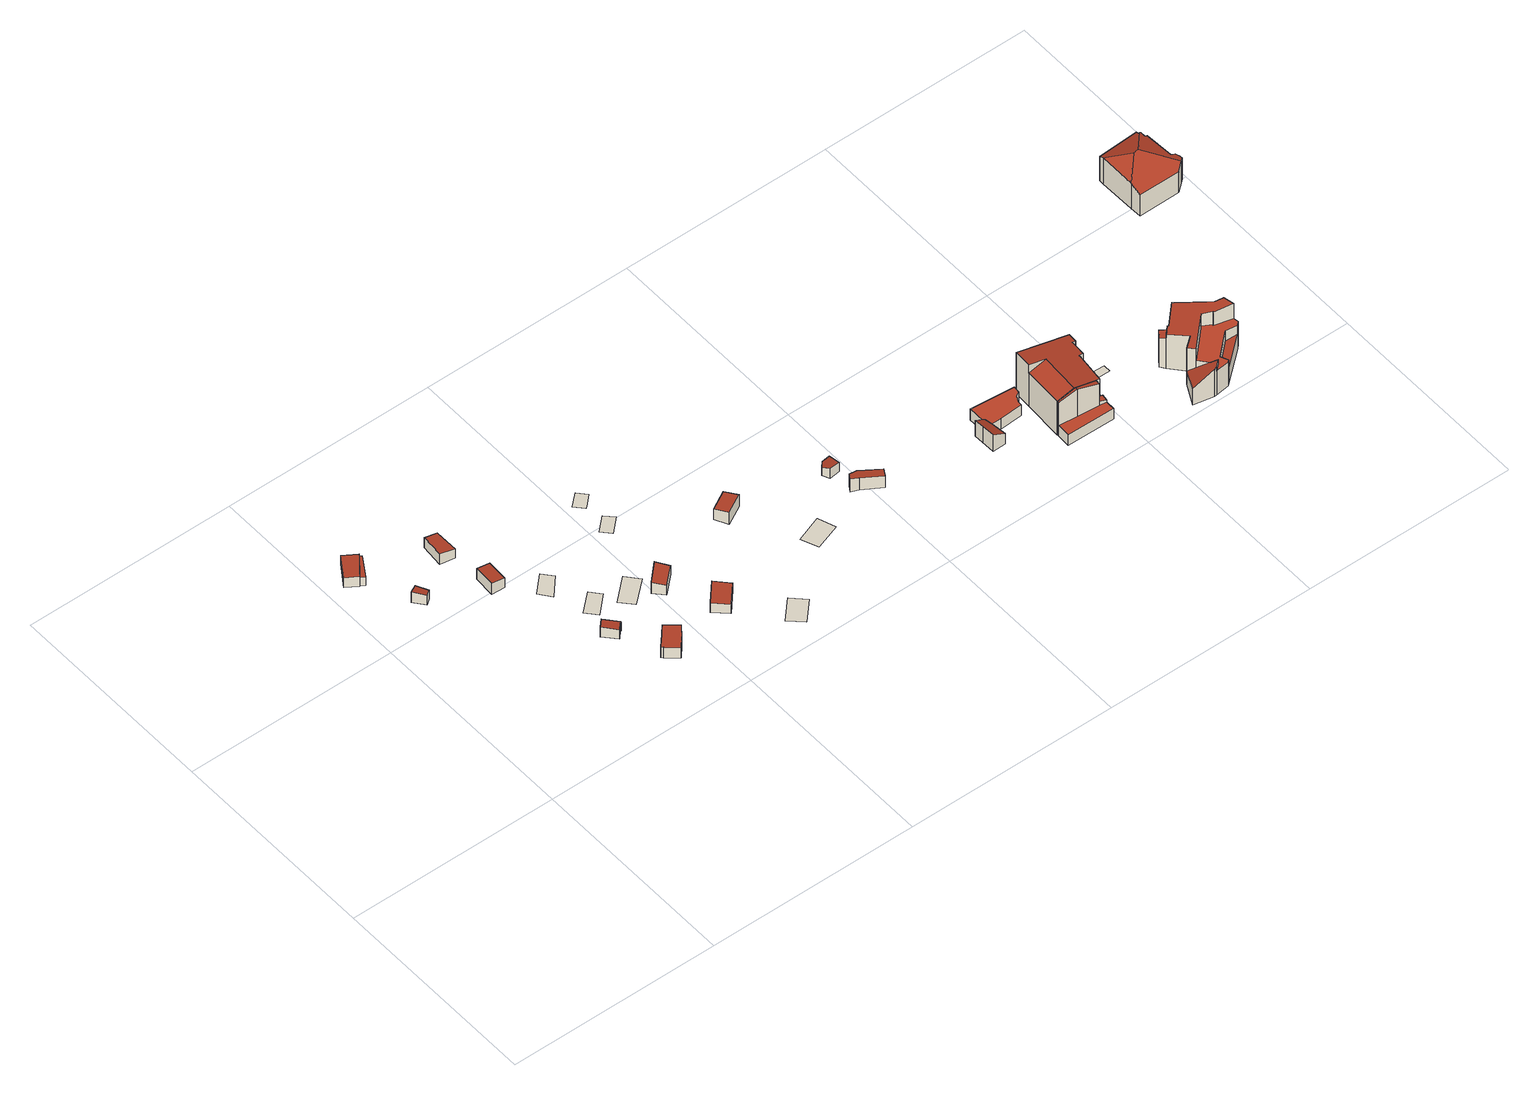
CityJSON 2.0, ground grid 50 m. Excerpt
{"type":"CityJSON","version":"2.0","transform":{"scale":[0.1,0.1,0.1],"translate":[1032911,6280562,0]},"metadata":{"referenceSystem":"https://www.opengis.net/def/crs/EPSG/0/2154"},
"CityObjects":{
"building1":{"type":"Building","attributes":{"altitude_sol":1.3,"altitude_sol_fixed":8.2,"code_commune_insee":"06004","code_departement_insee":"06","code_iris":"060040103","fictive_geom_cstr":false,"hauteur":3,"rf_force_lod11":false,"rf_h_ground":5.97,"rf_h_ground_":5.97,"rf_h_roof_50p":8.56,"rf_h_roof_70p":8.71,"rf_h_roof_max":8.93,"rf_h_roof_min":8.23,"rf_is_glass_roof_":false,"rf_nodata_frac_":0,"rf_nodata_r_":0.321,"rf_pc_select":"PREFERRED_AND_LATEST","rf_pc_year":2023,"rf_pt_density_":15.52,"rf_reconstruction_time":17,"rf_rmse_lod12":0.212,"rf_rmse_lod13":0.212,"rf_rmse_lod22":0.135,"rf_roof_n_planes":2,"rf_roof_type":"slanted","rf_status":"reconstruction_succeeded","rf_volume_lod12":71.35,"rf_volume_lod13":71.35,"rf_volume_lod22":68.08,"s_geom_cstr":27},"children":["building1-1"]},
"building1-1":{"type":"BuildingPart","parents":["building1"],"geometry":[{"type":"Solid","lod":"2.2","boundaries":[[[[0,1,2,3,4,5,6,7]],[[8,1,0,9]],[[9,0,7,10]],[[10,7,6,11,12]],[[13,2,1,8]],[[14,15,3,2,13]],[[16,4,3,15]],[[12,11,15,14]],[[17,5,4,16]],[[11,6,5,17]],[[12,14,13,8,9,10]],[[11,17,16,15]]]],"semantics":{"surfaces":[{"type":"GroundSurface"},{"type":"WallSurface","on_footprint_edge":true},{"type":"WallSurface","on_footprint_edge":false},{"type":"RoofSurface","rf_azimuth":354.26,"rf_h_roof_50p":8.59,"rf_h_roof_70p":8.64,"rf_h_roof_max":8.75,"rf_h_roof_min":8.42,"rf_slope":2.93},{"type":"RoofSurface","rf_azimuth":122.15,"rf_h_roof_50p":8.35,"rf_h_roof_70p":8.44,"rf_h_roof_max":8.73,"rf_h_roof_min":8.19,"rf_slope":14.37}],"values":[[0,1,1,1,1,1,1,2,1,1,3,4]]}}]},
"building2":{"type":"Building","attributes":{"altitude_sol":1.3,"altitude_sol_fixed":8.2,"code_commune_insee":"06004","code_departement_insee":"06","code_iris":"060040103","fictive_geom_cstr":false,"hauteur":3,"rf_force_lod11":false,"rf_h_ground":6.11,"rf_h_ground_":6.11,"rf_h_roof_50p":8.85,"rf_h_roof_70p":8.93,"rf_h_roof_max":9.17,"rf_h_roof_min":8.54,"rf_is_glass_roof_":false,"rf_nodata_frac_":0.0357,"rf_nodata_r_":0.317,"rf_pc_select":"PREFERRED_AND_LATEST","rf_pc_year":2023,"rf_pt_density_":14.37,"rf_reconstruction_time":6,"rf_rmse_lod12":0.183,"rf_rmse_lod13":0.183,"rf_rmse_lod22":0.103,"rf_roof_n_planes":1,"rf_roof_type":"slanted","rf_status":"reconstruction_succeeded","rf_volume_lod12":17.23,"rf_volume_lod13":17.23,"rf_volume_lod22":16.8,"s_geom_cstr":7},"children":["building2-1"]},
"building2-1":{"type":"BuildingPart","parents":["building2"],"geometry":[{"type":"Solid","lod":"2.2","boundaries":[[[[18,19,20,21]],[[22,19,18,23]],[[24,20,19,22]],[[23,18,21,25]],[[25,21,20,24]],[[25,24,22,23]]]],"semantics":{"surfaces":[{"type":"GroundSurface"},{"type":"WallSurface","on_footprint_edge":true},{"type":"RoofSurface","rf_azimuth":70.46,"rf_h_roof_50p":8.78,"rf_h_roof_70p":8.89,"rf_h_roof_max":9.13,"rf_h_roof_min":8.54,"rf_slope":12.62}],"values":[[0,1,1,1,1,2]]}}]},
"building3":{"type":"Building","attributes":{"altitude_sol":1.2,"altitude_sol_fixed":8.08,"code_commune_insee":"06004","code_departement_insee":"06","code_iris":"060040103","fictive_geom_cstr":false,"hauteur":3,"rf_force_lod11":false,"rf_h_ground":6.01,"rf_h_ground_":6.01,"rf_h_roof_50p":8.91,"rf_h_roof_70p":9.01,"rf_h_roof_max":9.18,"rf_h_roof_min":8.5,"rf_is_glass_roof_":false,"rf_nodata_frac_":0.0149,"rf_nodata_r_":0.257,"rf_pc_select":"PREFERRED_AND_LATEST","rf_pc_year":2023,"rf_pt_density_":13.88,"rf_reconstruction_time":7,"rf_rmse_lod12":0.212,"rf_rmse_lod13":0.212,"rf_rmse_lod22":0.11,"rf_roof_n_planes":1,"rf_roof_type":"slanted","rf_status":"reconstruction_succeeded","rf_volume_lod12":47.9,"rf_volume_lod13":47.9,"rf_volume_lod22":46.41,"s_geom_cstr":16},"children":["building3-1"]},
"building3-1":{"type":"BuildingPart","parents":["building3"],"geometry":[{"type":"Solid","lod":"2.2","boundaries":[[[[26,27,28,29]],[[30,27,26,31]],[[31,26,29,32]],[[33,28,27,30]],[[32,29,28,33]],[[32,33,30,31]]]],"semantics":{"surfaces":[{"type":"GroundSurface"},{"type":"WallSurface","on_footprint_edge":true},{"type":"RoofSurface","rf_azimuth":88.46,"rf_h_roof_50p":8.9,"rf_h_roof_70p":9,"rf_h_roof_max":9.17,"rf_h_roof_min":8.55,"rf_slope":9.72}],"values":[[0,1,1,1,1,2]]}}]},
"building4":{"type":"Building","attributes":{"altitude_sol":1.3,"altitude_sol_fixed":8.96,"code_commune_insee":"06004","code_departement_insee":"06","code_iris":"060040103","fictive_geom_cstr":false,"hauteur":3,"rf_force_lod11":false,"rf_h_ground":6.55,"rf_h_ground_":6.55,"rf_h_roof_50p":9.38,"rf_h_roof_70p":9.5,"rf_h_roof_max":9.68,"rf_h_roof_min":9.08,"rf_is_glass_roof_":false,"rf_nodata_frac_":0.0141,"rf_nodata_r_":0.321,"rf_pc_select":"PREFERRED_AND_LATEST","rf_pc_year":2023,"rf_pt_density_":13.89,"rf_reconstruction_time":10,"rf_rmse_lod12":0.203,"rf_rmse_lod13":0.203,"rf_rmse_lod22":0.114,"rf_roof_n_planes":1,"rf_roof_type":"slanted","rf_status":"reconstruction_succeeded","rf_volume_lod12":52.54,"rf_volume_lod13":52.54,"rf_volume_lod22":50.6,"s_geom_cstr":18},"children":["building4-1"]},
"building4-1":{"type":"BuildingPart","parents":["building4"],"geometry":[{"type":"Solid","lod":"2.2","boundaries":[[[[34,35,36,37]],[[38,35,34,39]],[[39,34,37,40]],[[41,36,35,38]],[[40,37,36,41]],[[40,41,38,39]]]],"semantics":{"surfaces":[{"type":"GroundSurface"},{"type":"WallSurface","on_footprint_edge":true},{"type":"RoofSurface","rf_azimuth":82.17,"rf_h_roof_50p":9.34,"rf_h_roof_70p":9.45,"rf_h_roof_max":9.64,"rf_h_roof_min":9.04,"rf_slope":8.3}],"values":[[0,1,1,1,1,2]]}}]},
"building5":{"type":"Building","attributes":{"altitude_sol":1.2,"altitude_sol_fixed":8.08,"code_commune_insee":"06004","code_departement_insee":"06","code_iris":"060040103","fictive_geom_cstr":false,"hauteur":3,"rf_force_lod11":false,"rf_h_ground":4.84,"rf_h_ground_":4.84,"rf_h_roof_50p":7.3,"rf_h_roof_70p":7.4,"rf_h_roof_max":7.71,"rf_h_roof_min":7.04,"rf_is_glass_roof_":false,"rf_nodata_frac_":0,"rf_nodata_r_":0.333,"rf_pc_select":"PREFERRED_AND_LATEST","rf_pc_year":2023,"rf_pt_density_":13.95,"rf_reconstruction_time":7,"rf_rmse_lod12":0.175,"rf_rmse_lod13":0.175,"rf_rmse_lod22":0.118,"rf_roof_n_planes":1,"rf_roof_type":"slanted","rf_status":"reconstruction_succeeded","rf_volume_lod12":24.63,"rf_volume_lod13":24.63,"rf_volume_lod22":23.88,"s_geom_cstr":10},"children":["building5-1"]},
"building5-1":{"type":"BuildingPart","parents":["building5"],"geometry":[{"type":"Solid","lod":"2.2","boundaries":[[[[42,43,44,45,46,47]],[[48,46,45,49]],[[50,47,46,48]],[[51,42,47,50]],[[49,45,44,52]],[[52,44,43,53]],[[53,43,42,51]],[[53,51,50,48,49,52]]]],"semantics":{"surfaces":[{"type":"GroundSurface"},{"type":"WallSurface","on_footprint_edge":true},{"type":"RoofSurface","rf_azimuth":59.76,"rf_h_roof_50p":7.29,"rf_h_roof_70p":7.37,"rf_h_roof_max":7.54,"rf_h_roof_min":7.04,"rf_slope":8.92}],"values":[[0,1,1,1,1,1,1,2]]}}]},
"building6":{"type":"Building","attributes":{"altitude_sol":1.2,"altitude_sol_fixed":0,"code_commune_insee":"06004","code_departement_insee":"06","code_iris":"060040103","fictive_geom_cstr":false,"hauteur":3,"rf_force_lod11":false,"rf_h_ground":4.15,"rf_h_ground_":4.15,"rf_h_roof_50p":7,"rf_h_roof_70p":7.11,"rf_h_roof_max":7.35,"rf_h_roof_min":5.89,"rf_is_glass_roof_":false,"rf_nodata_frac_":0,"rf_nodata_r_":0.302,"rf_pc_select":"PREFERRED_AND_LATEST","rf_pc_year":2023,"rf_pt_density_":14.37,"rf_reconstruction_time":14,"rf_rmse_lod12":0.275,"rf_rmse_lod13":0.275,"rf_rmse_lod22":0.228,"rf_roof_n_planes":2,"rf_roof_type":"slanted","rf_status":"reconstruction_succeeded","rf_volume_lod12":72.42,"rf_volume_lod13":72.42,"rf_volume_lod22":70.58,"s_geom_cstr":11},"children":["building6-1"]},
"building6-1":{"type":"BuildingPart","parents":["building6"],"geometry":[{"type":"Solid","lod":"2.2","boundaries":[[[[54,55,56,57,58,59,60,61]],[[62,60,59,63]],[[64,57,56,65]],[[65,56,55,66]],[[67,58,57,64]],[[63,59,58,67]],[[68,54,61,69]],[[69,61,60,62]],[[66,55,54,68]],[[66,68,69,62,63,67,64,65]]]],"semantics":{"surfaces":[{"type":"GroundSurface"},{"type":"WallSurface","on_footprint_edge":true},{"type":"RoofSurface","rf_azimuth":82.79,"rf_h_roof_50p":7.03,"rf_h_roof_70p":7.09,"rf_h_roof_max":7.23,"rf_h_roof_min":6.82,"rf_slope":3.42}],"values":[[0,1,1,1,1,1,1,1,1,2]]}}]},
"building7":{"type":"Building","attributes":{"altitude_sol":1.2,"altitude_sol_fixed":8.08,"code_commune_insee":"06004","code_departement_insee":"06","code_iris":"060040103","fictive_geom_cstr":false,"hauteur":3,"rf_force_lod11":false,"rf_h_ground":6.22,"rf_h_ground_":6.22,"rf_h_roof_50p":0,"rf_h_roof_70p":0,"rf_h_roof_max":0,"rf_h_roof_min":0,"rf_is_glass_roof_":false,"rf_nodata_frac_":1,"rf_nodata_r_":1.64,"rf_pc_select":"_HIGHEST_YET_INSUFFICIENT_COVERAGE","rf_pc_year":2023,"rf_pt_density_":0,"rf_reconstruction_time":0,"rf_rmse_lod12":0,"rf_rmse_lod13":0,"rf_rmse_lod22":0,"rf_roof_n_planes":0,"rf_roof_type":"no points","rf_status":"reconstruction_succeeded","rf_volume_lod12":0,"rf_volume_lod13":0,"rf_volume_lod22":0,"s_geom_cstr":18},"geometry":[{"type":"MultiSurface","lod":"0","boundaries":[[[70,71,72,73]]]}]},
"building8":{"type":"Building","attributes":{"altitude_sol":1.2,"altitude_sol_fixed":8.08,"code_commune_insee":"06004","code_departement_insee":"06","code_iris":"060040103","fictive_geom_cstr":false,"hauteur":3,"rf_force_lod11":false,"rf_h_ground":5.7,"rf_h_ground_":5.7,"rf_h_roof_50p":0,"rf_h_roof_70p":0,"rf_h_roof_max":0,"rf_h_roof_min":0,"rf_is_glass_roof_":false,"rf_nodata_frac_":0.708,"rf_nodata_r_":1.59,"rf_pc_select":"_HIGHEST_YET_INSUFFICIENT_COVERAGE","rf_pc_year":2023,"rf_pt_density_":10.1,"rf_reconstruction_time":0,"rf_rmse_lod12":0,"rf_rmse_lod13":0,"rf_rmse_lod22":0,"rf_roof_n_planes":0,"rf_roof_type":"no points","rf_status":"reconstruction_succeeded","rf_volume_lod12":0,"rf_volume_lod13":0,"rf_volume_lod22":0,"s_geom_cstr":18},"geometry":[{"type":"MultiSurface","lod":"0","boundaries":[[[74,75,76,77]]]}]},
"building9":{"type":"Building","attributes":{"altitude_sol":1.1,"altitude_sol_fixed":8.8,"code_commune_insee":"06004","code_departement_insee":"06","code_iris":"060040103","fictive_geom_cstr":false,"hauteur":3,"rf_force_lod11":false,"rf_h_ground":5.8,"rf_h_ground_":5.8,"rf_h_roof_50p":0,"rf_h_roof_70p":0,"rf_h_roof_max":0,"rf_h_roof_min":0,"rf_is_glass_roof_":false,"rf_nodata_frac_":0.981,"rf_nodata_r_":1.92,"rf_pc_select":"_HIGHEST_YET_INSUFFICIENT_COVERAGE","rf_pc_year":2023,"rf_pt_density_":4,"rf_reconstruction_time":0,"rf_rmse_lod12":0,"rf_rmse_lod13":0,"rf_rmse_lod22":0,"rf_roof_n_planes":0,"rf_roof_type":"no points","rf_status":"reconstruction_succeeded","rf_volume_lod12":0,"rf_volume_lod13":0,"rf_volume_lod22":0,"s_geom_cstr":26},"geometry":[{"type":"MultiSurface","lod":"0","boundaries":[[[78,79,80,81]]]}]},
"building10":{"type":"Building","attributes":{"altitude_sol":1.1,"altitude_sol_fixed":8.8,"code_commune_insee":"06004","code_departement_insee":"06","code_iris":"060040103","fictive_geom_cstr":false,"hauteur":3,"rf_force_lod11":false,"rf_h_ground":5.67,"rf_h_ground_":5.67,"rf_h_roof_50p":8.55,"rf_h_roof_70p":8.65,"rf_h_roof_max":8.85,"rf_h_roof_min":8.13,"rf_is_glass_roof_":false,"rf_nodata_frac_":0,"rf_nodata_r_":0.273,"rf_pc_select":"PREFERRED_AND_LATEST","rf_pc_year":2023,"rf_pt_density_":12.96,"rf_reconstruction_time":11,"rf_rmse_lod12":0.224,"rf_rmse_lod13":0.224,"rf_rmse_lod22":0.117,"rf_roof_n_planes":1,"rf_roof_type":"slanted","rf_status":"reconstruction_succeeded","rf_volume_lod12":52.76,"rf_volume_lod13":52.76,"rf_volume_lod22":50.98,"s_geom_cstr":18},"children":["building10-1"]},
"building10-1":{"type":"BuildingPart","parents":["building10"],"geometry":[{"type":"Solid","lod":"2.2","boundaries":[[[[82,83,84,85]],[[86,84,83,87]],[[88,85,84,86]],[[89,82,85,88]],[[87,83,82,89]],[[87,89,88,86]]]],"semantics":{"surfaces":[{"type":"GroundSurface"},{"type":"WallSurface","on_footprint_edge":true},{"type":"RoofSurface","rf_azimuth":126.33,"rf_h_roof_50p":8.59,"rf_h_roof_70p":8.71,"rf_h_roof_max":8.92,"rf_h_roof_min":8.25,"rf_slope":10.02}],"values":[[0,1,1,1,1,2]]}}]},
"building11":{"type":"Building","attributes":{"altitude_sol":1.1,"altitude_sol_fixed":7.21,"code_commune_insee":"06004","code_departement_insee":"06","code_iris":"060040103","fictive_geom_cstr":false,"hauteur":3,"rf_force_lod11":false,"rf_h_ground":5.82,"rf_h_ground_":5.82,"rf_h_roof_50p":8.26,"rf_h_roof_70p":8.39,"rf_h_roof_max":8.66,"rf_h_roof_min":7.87,"rf_is_glass_roof_":false,"rf_nodata_frac_":0.0099,"rf_nodata_r_":0.314,"rf_pc_select":"PREFERRED_AND_LATEST","rf_pc_year":2023,"rf_pt_density_":13.52,"rf_reconstruction_time":11,"rf_rmse_lod12":0.209,"rf_rmse_lod13":0.209,"rf_rmse_lod22":0.18,"rf_roof_n_planes":2,"rf_roof_type":"slanted","rf_status":"reconstruction_succeeded","rf_volume_lod12":63.92,"rf_volume_lod13":63.92,"rf_volume_lod22":61.94,"s_geom_cstr":25},"children":["building11-1"]},
"building11-1":{"type":"BuildingPart","parents":["building11"],"geometry":[{"type":"Solid","lod":"2.2","boundaries":[[[[90,91,92,93]],[[94,91,90,95]],[[96,92,91,94]],[[95,90,93,97]],[[97,93,92,96]],[[97,96,94,95]]]],"semantics":{"surfaces":[{"type":"GroundSurface"},{"type":"WallSurface","on_footprint_edge":true},{"type":"RoofSurface","rf_azimuth":98.51,"rf_h_roof_50p":8.3,"rf_h_roof_70p":8.37,"rf_h_roof_max":8.57,"rf_h_roof_min":8,"rf_slope":4.83}],"values":[[0,1,1,1,1,2]]}}]},
"building12":{"type":"Building","attributes":{"altitude_sol":2.4,"altitude_sol_fixed":8.8,"code_commune_insee":"06004","code_departement_insee":"06","code_iris":"060040103","fictive_geom_cstr":false,"hauteur":3,"rf_force_lod11":false,"rf_h_ground":6.66,"rf_h_ground_":6.66,"rf_h_roof_50p":0,"rf_h_roof_70p":0,"rf_h_roof_max":0,"rf_h_roof_min":0,"rf_is_glass_roof_":false,"rf_nodata_frac_":1,"rf_nodata_r_":1.36,"rf_pc_select":"_HIGHEST_YET_INSUFFICIENT_COVERAGE","rf_pc_year":2023,"rf_pt_density_":0,"rf_reconstruction_time":0,"rf_rmse_lod12":0,"rf_rmse_lod13":0,"rf_rmse_lod22":0,"rf_roof_n_planes":0,"rf_roof_type":"no points","rf_status":"reconstruction_succeeded","rf_volume_lod12":0,"rf_volume_lod13":0,"rf_volume_lod22":0,"s_geom_cstr":12},"geometry":[{"type":"MultiSurface","lod":"0","boundaries":[[[98,99,100,101]]]}]},
"building13":{"type":"Building","attributes":{"altitude_sol":1.1,"altitude_sol_fixed":7.02,"code_commune_insee":"06004","code_departement_insee":"06","code_iris":"060040103","fictive_geom_cstr":false,"hauteur":3,"rf_force_lod11":false,"rf_h_ground":5.84,"rf_h_ground_":5.84,"rf_h_roof_50p":0,"rf_h_roof_70p":0,"rf_h_roof_max":0,"rf_h_roof_min":0,"rf_is_glass_roof_":false,"rf_nodata_frac_":0.922,"rf_nodata_r_":2.11,"rf_pc_select":"_HIGHEST_YET_INSUFFICIENT_COVERAGE","rf_pc_year":2023,"rf_pt_density_":7.5,"rf_reconstruction_time":0,"rf_rmse_lod12":0,"rf_rmse_lod13":0,"rf_rmse_lod22":0,"rf_roof_n_planes":0,"rf_roof_type":"no points","rf_status":"reconstruction_succeeded","rf_volume_lod12":0,"rf_volume_lod13":0,"rf_volume_lod22":0,"s_geom_cstr":25},"geometry":[{"type":"MultiSurface","lod":"0","boundaries":[[[102,103,104,105]]]}]},
"building14":{"type":"Building","attributes":{"altitude_sol":3.6,"altitude_sol_fixed":9.77,"code_commune_insee":"06004","code_departement_insee":"06","code_iris":"060040103","fictive_geom_cstr":false,"hauteur":3,"rf_force_lod11":false,"rf_h_ground":7.31,"rf_h_ground_":7.31,"rf_h_roof_50p":0,"rf_h_roof_70p":0,"rf_h_roof_max":0,"rf_h_roof_min":0,"rf_is_glass_roof_":false,"rf_nodata_frac_":0.786,"rf_nodata_r_":1.38,"rf_pc_select":"_HIGHEST_YET_INSUFFICIENT_COVERAGE","rf_pc_year":2023,"rf_pt_density_":12.44,"rf_reconstruction_time":0,"rf_rmse_lod12":0,"rf_rmse_lod13":0,"rf_rmse_lod22":0,"rf_roof_n_planes":0,"rf_roof_type":"no points","rf_status":"reconstruction_succeeded","rf_volume_lod12":0,"rf_volume_lod13":0,"rf_volume_lod22":0,"s_geom_cstr":10},"geometry":[{"type":"MultiSurface","lod":"0","boundaries":[[[106,107,108,109,110]]]}]},
"building15":{"type":"Building","attributes":{"altitude_sol":2.3,"altitude_sol_fixed":9.03,"code_commune_insee":"06004","code_departement_insee":"06","code_iris":"060040103","fictive_geom_cstr":false,"hauteur":3,"rf_force_lod11":false,"rf_h_ground":6.43,"rf_h_ground_":6.43,"rf_h_roof_50p":9.68,"rf_h_roof_70p":9.76,"rf_h_roof_max":9.92,"rf_h_roof_min":9.23,"rf_is_glass_roof_":false,"rf_nodata_frac_":0.309,"rf_nodata_r_":0.694,"rf_pc_select":"_HIGHEST_YET_INSUFFICIENT_COVERAGE","rf_pc_year":2023,"rf_pt_density_":11.32,"rf_reconstruction_time":6,"rf_rmse_lod12":0.197,"rf_rmse_lod13":0.197,"rf_rmse_lod22":0.127,"rf_roof_n_planes":1,"rf_roof_type":"slanted","rf_status":"reconstruction_succeeded","rf_volume_lod12":56.56,"rf_volume_lod13":56.56,"rf_volume_lod22":54.77,"s_geom_cstr":17},"children":["building15-1"]},
"building15-1":{"type":"BuildingPart","parents":["building15"],"geometry":[{"type":"Solid","lod":"2.2","boundaries":[[[[111,112,113,114]],[[115,113,112,116]],[[117,114,113,115]],[[118,111,114,117]],[[116,112,111,118]],[[116,118,117,115]]]],"semantics":{"surfaces":[{"type":"GroundSurface"},{"type":"WallSurface","on_footprint_edge":true},{"type":"RoofSurface","rf_azimuth":339.98,"rf_h_roof_50p":9.6,"rf_h_roof_70p":9.69,"rf_h_roof_max":9.86,"rf_h_roof_min":9.34,"rf_slope":8.09}],"values":[[0,1,1,1,1,2]]}}]},
"building16":{"type":"Building","attributes":{"altitude_sol":1.3,"altitude_sol_fixed":7.02,"code_commune_insee":"06004","code_departement_insee":"06","code_iris":"060040103","fictive_geom_cstr":false,"hauteur":3,"rf_force_lod11":false,"rf_h_ground":6.24,"rf_h_ground_":6.24,"rf_h_roof_50p":0,"rf_h_roof_70p":0,"rf_h_roof_max":0,"rf_h_roof_min":0,"rf_is_glass_roof_":false,"rf_nodata_frac_":0.991,"rf_nodata_r_":2.16,"rf_pc_select":"_HIGHEST_YET_INSUFFICIENT_COVERAGE","rf_pc_year":2023,"rf_pt_density_":4,"rf_reconstruction_time":0,"rf_rmse_lod12":0,"rf_rmse_lod13":0,"rf_rmse_lod22":0,"rf_roof_n_planes":0,"rf_roof_type":"no points","rf_status":"reconstruction_succeeded","rf_volume_lod12":0,"rf_volume_lod13":0,"rf_volume_lod22":0,"s_geom_cstr":27},"geometry":[{"type":"MultiSurface","lod":"0","boundaries":[[[119,120,121,122]]]}]},
"building17":{"type":"Building","attributes":{"altitude_sol":1.2,"altitude_sol_fixed":9.23,"code_commune_insee":"06004","code_departement_insee":"06","code_iris":"060040103","fictive_geom_cstr":false,"hauteur":3,"rf_force_lod11":false,"rf_h_ground":6.27,"rf_h_ground_":6.27,"rf_h_roof_50p":8.77,"rf_h_roof_70p":8.9,"rf_h_roof_max":9.13,"rf_h_roof_min":8.29,"rf_is_glass_roof_":false,"rf_nodata_frac_":0.0612,"rf_nodata_r_":0.481,"rf_pc_select":"_HIGHEST_YET_INSUFFICIENT_COVERAGE","rf_pc_year":2023,"rf_pt_density_":12.52,"rf_reconstruction_time":4,"rf_rmse_lod12":0.213,"rf_rmse_lod13":0.213,"rf_rmse_lod22":0.077,"rf_roof_n_planes":1,"rf_roof_type":"slanted","rf_status":"reconstruction_succeeded","rf_volume_lod12":21.65,"rf_volume_lod13":21.65,"rf_volume_lod22":20.38,"s_geom_cstr":13},"children":["building17-1"]},
"building17-1":{"type":"BuildingPart","parents":["building17"],"geometry":[{"type":"Solid","lod":"2.2","boundaries":[[[[123,124,125,126,127,128]],[[129,126,125,130]],[[131,124,123,132]],[[130,125,124,131]],[[132,123,128,133]],[[134,127,126,129]],[[133,128,127,134]],[[133,134,129,130,131,132]]]],"semantics":{"surfaces":[{"type":"GroundSurface"},{"type":"WallSurface","on_footprint_edge":true},{"type":"RoofSurface","rf_azimuth":5.78,"rf_h_roof_50p":8.57,"rf_h_roof_70p":8.71,"rf_h_roof_max":8.93,"rf_h_roof_min":8.15,"rf_slope":15.79}],"values":[[0,1,1,1,1,1,1,2]]}}]},
"building18":{"type":"Building","attributes":{"altitude_sol":1,"altitude_sol_fixed":6.81,"code_commune_insee":"06004","code_departement_insee":"06","code_iris":"060040103","fictive_geom_cstr":false,"hauteur":7.2,"rf_force_lod11":false,"rf_h_ground":5.54,"rf_h_ground_":5.54,"rf_h_roof_50p":8.76,"rf_h_roof_70p":8.87,"rf_h_roof_max":9.08,"rf_h_roof_min":8.39,"rf_is_glass_roof_":false,"rf_nodata_frac_":0.216,"rf_nodata_r_":0.911,"rf_pc_select":"_HIGHEST_YET_INSUFFICIENT_COVERAGE","rf_pc_year":2023,"rf_pt_density_":13.2,"rf_reconstruction_time":8,"rf_rmse_lod12":0.226,"rf_rmse_lod13":0.226,"rf_rmse_lod22":0.103,"rf_roof_n_planes":1,"rf_roof_type":"slanted","rf_status":"reconstruction_succeeded","rf_volume_lod12":51.58,"rf_volume_lod13":51.58,"rf_volume_lod22":50.11,"s_geom_cstr":28},"children":["building18-1"]},
"building18-1":{"type":"BuildingPart","parents":["building18"],"geometry":[{"type":"Solid","lod":"2.2","boundaries":[[[[135,136,137,138,139,140]],[[141,138,137,142]],[[143,136,135,144]],[[142,137,136,143]],[[144,135,140,145]],[[145,140,139,146]],[[146,139,138,141]],[[146,141,142,143,144,145]]]],"semantics":{"surfaces":[{"type":"GroundSurface"},{"type":"WallSurface","on_footprint_edge":true},{"type":"RoofSurface","rf_azimuth":43.43,"rf_h_roof_50p":8.76,"rf_h_roof_70p":8.84,"rf_h_roof_max":9.08,"rf_h_roof_min":8.4,"rf_slope":10.32}],"values":[[0,1,1,1,1,1,1,2]]}}]},
"building19":{"type":"Building","attributes":{"altitude_sol":1.3,"altitude_sol_fixed":6.94,"code_commune_insee":"06004","code_departement_insee":"06","code_iris":"060040103","fictive_geom_cstr":false,"hauteur":3,"rf_force_lod11":false,"rf_h_ground":5.97,"rf_h_ground_":5.97,"rf_h_roof_50p":9.22,"rf_h_roof_70p":9.29,"rf_h_roof_max":9.6,"rf_h_roof_min":9.06,"rf_is_glass_roof_":false,"rf_nodata_frac_":0.667,"rf_nodata_r_":1.12,"rf_pc_select":"_HIGHEST_YET_INSUFFICIENT_COVERAGE","rf_pc_year":2023,"rf_pt_density_":11.62,"rf_reconstruction_time":414,"rf_rmse_lod12":0.184,"rf_rmse_lod13":0.184,"rf_rmse_lod22":0.0476,"rf_roof_n_planes":1,"rf_roof_type":"slanted","rf_status":"reconstruction_succeeded","rf_volume_lod12":52.26,"rf_volume_lod13":52.26,"rf_volume_lod22":60.01,"s_geom_cstr":10},"children":["building19-1"]},
"building19-1":{"type":"BuildingPart","parents":["building19"],"geometry":[{"type":"Solid","lod":"2.2","boundaries":[[[[147,148,149,150,151,152,153]],[[154,148,147,155]],[[156,149,148,154]],[[157,151,150,158]],[[158,150,149,156]],[[159,152,151,157]],[[155,147,153,160]],[[160,153,152,159]],[[160,159,157,158,156,154,155]]]],"semantics":{"surfaces":[{"type":"GroundSurface"},{"type":"WallSurface","on_footprint_edge":true},{"type":"RoofSurface","rf_azimuth":82.38,"rf_h_roof_50p":9.78,"rf_h_roof_70p":10.1,"rf_h_roof_max":10.7,"rf_h_roof_min":8.89,"rf_slope":30.31}],"values":[[0,1,1,1,1,1,1,1,2]]}}]},
"building20":{"type":"Building","attributes":{"altitude_sol":1.4,"altitude_sol_fixed":6.94,"code_commune_insee":"06004","code_departement_insee":"06","code_iris":"060040103","fictive_geom_cstr":false,"hauteur":5,"rf_force_lod11":false,"rf_h_ground":6.06,"rf_h_ground_":6.06,"rf_h_roof_50p":9.05,"rf_h_roof_70p":9.06,"rf_h_roof_max":9.37,"rf_h_roof_min":8.99,"rf_is_glass_roof_":false,"rf_nodata_frac_":0.227,"rf_nodata_r_":1.06,"rf_pc_select":"_HIGHEST_YET_INSUFFICIENT_COVERAGE","rf_pc_year":2023,"rf_pt_density_":12.93,"rf_reconstruction_time":16,"rf_rmse_lod12":0.0761,"rf_rmse_lod13":0.0761,"rf_rmse_lod22":0.0704,"rf_roof_n_planes":1,"rf_roof_type":"horizontal","rf_status":"reconstruction_succeeded","rf_volume_lod12":142.64,"rf_volume_lod13":142.64,"rf_volume_lod22":143.2,"s_geom_cstr":52},"children":["building20-1"]},
"building20-1":{"type":"BuildingPart","parents":["building20"],"geometry":[{"type":"Solid","lod":"2.2","boundaries":[[[[151,150,149,161,162,163,164,165,166,167]],[[168,150,151,157]],[[157,151,167,169]],[[170,149,150,168]],[[169,167,166,171]],[[171,166,165,172]],[[172,165,164,173]],[[173,164,163,174]],[[174,163,162,175]],[[176,161,149,170]],[[175,162,161,176]],[[175,176,170,168,157,169,171,172,173,174]]]],"semantics":{"surfaces":[{"type":"GroundSurface"},{"type":"WallSurface","on_footprint_edge":true},{"type":"RoofSurface","rf_azimuth":184.6,"rf_h_roof_50p":9.08,"rf_h_roof_70p":9.09,"rf_h_roof_max":9.12,"rf_h_roof_min":9.03,"rf_slope":1.01}],"values":[[0,1,1,1,1,1,1,1,1,1,1,2]]}}]},
"building21":{"type":"Building","attributes":{"altitude_sol":1.7,"altitude_sol_fixed":6.51,"code_commune_insee":"06004","code_departement_insee":"06","code_iris":"060040103","fictive_geom_cstr":false,"hauteur":5,"rf_force_lod11":false,"rf_h_ground":5.97,"rf_h_ground_":5.97,"rf_h_roof_50p":8.99,"rf_h_roof_70p":9.97,"rf_h_roof_max":16.77,"rf_h_roof_min":8.93,"rf_is_glass_roof_":false,"rf_nodata_frac_":0.0932,"rf_nodata_r_":0.756,"rf_pc_select":"_HIGHEST_YET_INSUFFICIENT_COVERAGE","rf_pc_year":2023,"rf_pt_density_":15.67,"rf_reconstruction_time":14,"rf_rmse_lod12":3.12,"rf_rmse_lod13":0.926,"rf_rmse_lod22":0.815,"rf_roof_n_planes":5,"rf_roof_type":"slanted","rf_status":"reconstruction_succeeded","rf_volume_lod12":121.18,"rf_volume_lod13":170.38,"rf_volume_lod22":171.84,"s_geom_cstr":39},"children":["building21-1"]},
"building21-1":{"type":"BuildingPart","parents":["building21"],"geometry":[{"type":"Solid","lod":"2.2","boundaries":[[[[177,178,179,180,181,182,183,184]],[[185,180,179,186]],[[187,181,180,185,188]],[[189,190,191,192]],[[193,184,183,191]],[[194,182,181,187]],[[192,191,183,182,194]],[[186,179,178,195]],[[196,197,177,184,193]],[[188,185,198,199]],[[199,198,200,190,189]],[[190,200,197,196]],[[195,178,177,197]],[[199,194,187,188]],[[199,189,192,194]],[[190,196,193,191]],[[195,197,200,198,185,186]]]],"semantics":{"surfaces":[{"type":"GroundSurface"},{"type":"WallSurface","on_footprint_edge":true},{"type":"WallSurface","on_footprint_edge":false},{"type":"RoofSurface","rf_azimuth":269.78,"rf_h_roof_50p":16.41,"rf_h_roof_70p":16.55,"rf_h_roof_max":16.68,"rf_h_roof_min":15.73,"rf_slope":15.19},{"type":"RoofSurface","rf_azimuth":91.46,"rf_h_roof_50p":15.84,"rf_h_roof_70p":16.12,"rf_h_roof_max":16.67,"rf_h_roof_min":15.28,"rf_slope":15.45},{"type":"RoofSurface","rf_azimuth":132.2,"rf_h_roof_50p":10.12,"rf_h_roof_70p":10.13,"rf_h_roof_max":10.42,"rf_h_roof_min":9.81,"rf_slope":23.3},{"type":"RoofSurface","rf_azimuth":157.24,"rf_h_roof_50p":8.99,"rf_h_roof_70p":8.99,"rf_h_roof_max":16.41,"rf_h_roof_min":8.96,"rf_slope":0.467}],"values":[[0,1,1,2,1,1,1,1,1,2,2,2,1,3,4,5,6]]}}]},
"building22":{"type":"Building","attributes":{"altitude_sol":1.7,"altitude_sol_fixed":6.51,"code_commune_insee":"06004","code_departement_insee":"06","code_iris":"060040103","fictive_geom_cstr":false,"hauteur":10,"rf_force_lod11":false,"rf_h_ground":6.05,"rf_h_ground_":6.05,"rf_h_roof_50p":15.97,"rf_h_roof_70p":16.26,"rf_h_roof_max":16.77,"rf_h_roof_min":9.34,"rf_is_glass_roof_":false,"rf_nodata_frac_":0.245,"rf_nodata_r_":1.99,"rf_pc_select":"_HIGHEST_YET_INSUFFICIENT_COVERAGE","rf_pc_year":2023,"rf_pt_density_":13.68,"rf_reconstruction_time":51,"rf_rmse_lod12":0.97,"rf_rmse_lod13":0.793,"rf_rmse_lod22":0.0372,"rf_roof_n_planes":3,"rf_roof_type":"slanted","rf_status":"reconstruction_succeeded","rf_volume_lod12":1606.34,"rf_volume_lod13":1604.39,"rf_volume_lod22":1554.29,"s_geom_cstr":158},"children":["building22-1"]},
"building22-1":{"type":"BuildingPart","parents":["building22"],"geometry":[{"type":"Solid","lod":"2.2","boundaries":[[[[201,202,203,204,205,206,207,208,184,209,210,181]],[[211,203,202,212]],[[213,204,203,211]],[[214,205,204,213]],[[215,206,205,214]],[[216,207,206,215]],[[217,209,184,218]],[[219,220,221]],[[218,184,208,222]],[[223,217,222,224]],[[224,222,208,207,216]],[[225,210,209,217,223]],[[187,181,210,225]],[[212,202,201,220,219]],[[220,201,181,187]],[[222,217,218]],[[212,219,221,225,223,224,216,215,214,213,211]],[[220,187,225,221]]]],"semantics":{"surfaces":[{"type":"GroundSurface"},{"type":"WallSurface","on_footprint_edge":true},{"type":"WallSurface","on_footprint_edge":false},{"type":"RoofSurface","rf_azimuth":93.98,"rf_h_roof_50p":9.36,"rf_h_roof_70p":15.04,"rf_h_roof_max":15.08,"rf_h_roof_min":9.3,"rf_slope":14.52},{"type":"RoofSurface","rf_azimuth":93.27,"rf_h_roof_50p":15.94,"rf_h_roof_70p":16.38,"rf_h_roof_max":17.8,"rf_h_roof_min":14.42,"rf_slope":14.49},{"type":"RoofSurface","rf_azimuth":273.55,"rf_h_roof_50p":16.12,"rf_h_roof_70p":16.37,"rf_h_roof_max":16.76,"rf_h_roof_min":15.47,"rf_slope":15.02}],"values":[[0,1,1,1,1,1,1,2,1,2,1,1,1,1,1,3,4,5]]}}]},
"building23":{"type":"Building","attributes":{"altitude_sol":3.7,"altitude_sol_fixed":6.51,"code_commune_insee":"06004","code_departement_insee":"06","code_iris":"060040103","fictive_geom_cstr":false,"hauteur":3,"rf_force_lod11":false,"rf_h_ground":6.14,"rf_h_ground_":6.14,"rf_h_roof_50p":0,"rf_h_roof_70p":0,"rf_h_roof_max":0,"rf_h_roof_min":0,"rf_is_glass_roof_":false,"rf_nodata_frac_":0.941,"rf_nodata_r_":1,"rf_pc_select":"_HIGHEST_YET_INSUFFICIENT_COVERAGE","rf_pc_year":2023,"rf_pt_density_":5,"rf_reconstruction_time":0,"rf_rmse_lod12":0,"rf_rmse_lod13":0,"rf_rmse_lod22":0,"rf_roof_n_planes":0,"rf_roof_type":"no points","rf_status":"reconstruction_succeeded","rf_volume_lod12":0,"rf_volume_lod13":0,"rf_volume_lod22":0,"s_geom_cstr":16},"geometry":[{"type":"MultiSurface","lod":"0","boundaries":[[[226,227,228,229]]]}]},
"building24":{"type":"Building","attributes":{"altitude_sol":0.9,"altitude_sol_fixed":6.19,"code_commune_insee":"06004","code_departement_insee":"06","code_iris":"060040103","fictive_geom_cstr":false,"hauteur":5,"rf_force_lod11":false,"rf_h_ground":0.94,"rf_h_ground_":0.94,"rf_h_roof_50p":7.91,"rf_h_roof_70p":10.75,"rf_h_roof_max":11.38,"rf_h_roof_min":4.8,"rf_is_glass_roof_":false,"rf_nodata_frac_":0.377,"rf_nodata_r_":2.02,"rf_pc_select":"_HIGHEST_YET_INSUFFICIENT_COVERAGE","rf_pc_year":2023,"rf_pt_density_":14.11,"rf_reconstruction_time":60,"rf_rmse_lod12":3.09,"rf_rmse_lod13":1.28,"rf_rmse_lod22":0.165,"rf_roof_n_planes":6,"rf_roof_type":"slanted","rf_status":"reconstruction_succeeded","rf_volume_lod12":1686.33,"rf_volume_lod13":1449.4,"rf_volume_lod22":1370.15,"s_geom_cstr":172},"children":["building24-1"]},
"building24-1":{"type":"BuildingPart","parents":["building24"],"geometry":[{"type":"Solid","lod":"2.2","boundaries":[[[[230,231,232,233,234,235,236,237,238,239,240,241,242,243,244,245,246,247,248]],[[249,244,243,250,251]],[[251,250,252,253]],[[254,242,241,255]],[[250,243,242,254]],[[256,246,245,257]],[[258,238,237,259]],[[260,236,235,261]],[[259,237,236,260]],[[262,263,264]],[[265,266,264]],[[253,252,240,239,267]],[[268,247,246,256]],[[269,270,248,247,268]],[[271,272,273,274]],[[257,245,244,249]],[[275,230,248,270]],[[276,277,263,262]],[[261,235,234,277,276]],[[267,239,238,258,278]],[[278,258,266,265,279]],[[277,234,233,280]],[[281,282,270,269]],[[283,284,285,286]],[[280,233,232,284,283]],[[255,241,240,252]],[[284,232,231,273]],[[274,273,231,230,275]],[[287,288,289,290]],[[290,289,282,281]],[[279,265,288,287]],[[286,285,272,271]],[[266,258,259,260,261,276,262,264]],[[255,252,250,254]],[[279,287,290,281,269,268,256,257,249,251,253,267,278]],[[286,271,274,275,270,282,289,288,265,264,263,277,280,283]],[[272,285,284,273]]]],"semantics":{"surfaces":[{"type":"GroundSurface"},{"type":"WallSurface","on_footprint_edge":true},{"type":"WallSurface","on_footprint_edge":false},{"type":"RoofSurface","rf_azimuth":312.78,"rf_h_roof_50p":6.46,"rf_h_roof_70p":7.48,"rf_h_roof_max":11.25,"rf_h_roof_min":4.38,"rf_slope":36.88},{"type":"RoofSurface","rf_azimuth":309.15,"rf_h_roof_50p":9.34,"rf_h_roof_70p":9.42,"rf_h_roof_max":10.59,"rf_h_roof_min":9.12,"rf_slope":13.48},{"type":"RoofSurface","rf_azimuth":312.21,"rf_h_roof_50p":11.11,"rf_h_roof_70p":11.26,"rf_h_roof_max":12,"rf_h_roof_min":10.59,"rf_slope":6.48},{"type":"RoofSurface","rf_azimuth":134.63,"rf_h_roof_50p":7.86,"rf_h_roof_70p":7.89,"rf_h_roof_max":11.78,"rf_h_roof_min":7.72,"rf_slope":1.84},{"type":"RoofSurface","rf_azimuth":308.77,"rf_h_roof_50p":4.96,"rf_h_roof_70p":5.04,"rf_h_roof_max":7.8,"rf_h_roof_min":4.78,"rf_slope":6.96}],"values":[[0,1,2,1,1,1,1,1,1,2,2,1,1,1,2,1,1,2,1,1,2,1,2,2,1,1,1,1,2,2,2,2,3,4,5,6,7]]}}]},
"building25":{"type":"Building","attributes":{"altitude_sol":2.1,"altitude_sol_fixed":7.89,"code_commune_insee":"06004","code_departement_insee":"06","code_iris":"060040103","fictive_geom_cstr":false,"hauteur":11.2,"rf_force_lod11":false,"rf_h_ground":7.44,"rf_h_ground_":7.44,"rf_h_roof_50p":14.92,"rf_h_roof_70p":15.34,"rf_h_roof_max":17.25,"rf_h_roof_min":11.58,"rf_is_glass_roof_":false,"rf_nodata_frac_":0.00179,"rf_nodata_r_":0.368,"rf_pc_select":"PREFERRED_AND_LATEST","rf_pc_year":2023,"rf_pt_density_":14.61,"rf_reconstruction_time":65,"rf_rmse_lod12":0.932,"rf_rmse_lod13":0.932,"rf_rmse_lod22":0.28,"rf_roof_n_planes":5,"rf_roof_type":"slanted","rf_status":"reconstruction_succeeded","rf_volume_lod12":1092.07,"rf_volume_lod13":1092.07,"rf_volume_lod22":1036.06,"s_geom_cstr":138},"children":["building25-1"]},
"building25-1":{"type":"BuildingPart","parents":["building25"],"geometry":[{"type":"Solid","lod":"2.2","boundaries":[[[[291,292,293,294,295,296,297,298,299,300,301,302,303,304,305,306]],[[307,296,295,308]],[[309,297,296,307]],[[310,301,300,311]],[[312,298,297,309]],[[308,295,294,313]],[[313,294,293,314]],[[315,291,306,316]],[[314,293,292,317]],[[316,306,305,318]],[[318,305,304,319]],[[319,304,303,320]],[[320,303,302,321]],[[321,302,301,310]],[[311,300,299,322]],[[322,299,298,312]],[[317,292,291,315]],[[323,320,321]],[[317,315,324,322,312,309,307,308,313,314]],[[323,324,315,316,318,319,320]],[[324,323,321,310,311,322]]]],"semantics":{"surfaces":[{"type":"GroundSurface"},{"type":"WallSurface","on_footprint_edge":true},{"type":"RoofSurface","rf_azimuth":267.21,"rf_h_roof_50p":15.5,"rf_h_roof_70p":15.75,"rf_h_roof_max":16.69,"rf_h_roof_min":14.97,"rf_slope":24.07},{"type":"RoofSurface","rf_azimuth":86.65,"rf_h_roof_50p":14.82,"rf_h_roof_70p":15.22,"rf_h_roof_max":16.41,"rf_h_roof_min":13.52,"rf_slope":24.28},{"type":"RoofSurface","rf_azimuth":357.63,"rf_h_roof_50p":15.01,"rf_h_roof_70p":15.37,"rf_h_roof_max":16.61,"rf_h_roof_min":14.14,"rf_slope":24.54},{"type":"RoofSurface","rf_azimuth":176.58,"rf_h_roof_50p":14.72,"rf_h_roof_70p":15.28,"rf_h_roof_max":16.69,"rf_h_roof_min":13.55,"rf_slope":24.6}],"values":[[0,1,1,1,1,1,1,1,1,1,1,1,1,1,1,1,1,2,3,4,5]]}}]}
},
"vertices":[
[4,650,60],[39,702,60],[68,681,60],[67,680,60],[72,676,60],[41,627,60],[30,633,60],[30,632,60],[39,702,84],[4,650,87],[30,632,88],[30,633,85],[30,633,88],[68,681,86],[67,680,86],[67,680,84],[72,676,82],[41,627,82],
[80,535,61],[100,547,61],[114,520,61],[100,510,61],[100,547,86],[80,535,92],[114,520,86],[100,510,89],
[251,502,60],[248,452,60],[216,453,60],[219,503,60],[248,452,87],[251,502,86],[219,503,91],[216,453,92],
[219,569,66],[184,574,66],[189,628,66],[219,625,66],[184,574,97],[219,569,92],[219,625,91],[189,628,95],
[357,228,48],[343,213,48],[317,241,48],[334,259,48],[361,231,48],[358,227,48],[361,231,70],[334,259,72],[358,227,71],[357,228,71],[317,241,76],[343,213,74],
[381,123,42],[382,125,42],[377,128,42],[401,154,42],[418,174,42],[448,151,42],[428,126,42],[408,102,42],[428,126,69],[448,151,68],[401,154,71],[377,128,72],[382,125,72],[418,174,70],[381,123,72],[408,102,71],
[358,479,0],[320,441,0],[341,414,0],[378,456,0],
[401,383,0],[359,345,0],[381,321,0],[421,359,0],
[428,325,0],[453,297,0],[505,343,0],[480,372,0],
[502,301,57],[523,276,57],[482,239,57],[461,261,57],[482,239,84],[523,276,82],[461,261,89],[502,301,87],
[518,148,58],[559,194,58],[589,166,58],[549,121,58],[559,194,83],[518,148,86],[589,166,80],[549,121,83],
[569,502,0],[550,521,0],[519,492,0],[537,472,0],
[693,124,0],[652,80,0],[682,51,0],[724,95,0],
[519,577,0],[538,557,0],[547,565,0],[565,582,0],[547,602,0],
[720,356,64],[736,327,64],[691,302,64],[675,331,64],[691,302,99],[736,327,98],[675,331,95],[720,356,93],
[810,229,0],[826,190,0],[886,210,0],[871,251,0],
[934,305,63],[947,307,63],[946,276,63],[922,273,63],[913,289,63],[926,304,63],[922,273,91],[946,276,90],[947,307,81],[934,305,82],[926,304,82],[913,289,87],
[951,219,55],[934,226,55],[943,241,55],[961,240,55],[1006,212,55],[994,192,55],[961,240,86],[943,241,88],[934,226,92],[951,219,90],[994,192,88],[1006,212,84],
[1214,161,60],[1214,184,60],[1233,185,60],[1238,183,60],[1242,166,60],[1246,131,60],[1215,129,60],[1214,184,105],[1214,161,106],[1233,185,94],[1242,166,90],[1238,183,91],[1246,131,90],[1215,129,108],
[1233,223,60],[1337,214,60],[1335,198,60],[1325,192,60],[1319,181,60],[1318,169,60],[1263,166,60],[1238,183,90],[1263,166,90],[1233,185,90],[1318,169,90],[1319,181,90],[1325,192,91],[1335,198,91],[1337,214,91],[1233,223,91],
[1452,70,60],[1452,48,60],[1339,50,60],[1340,81,60],[1340,85,60],[1384,84,60],[1436,83,60],[1452,83,60],[1340,81,90],[1339,50,90],[1340,85,156],[1340,81,156],[1435,72,153],[1435,72,102],[1436,83,105],[1436,83,153],[1452,83,100],[1384,84,167],[1452,48,90],[1452,70,96],[1452,70,90],[1384,77,90],[1384,77,167],[1435,72,90],
[1345,180,60],[1347,221,60],[1476,216,60],[1476,196,60],[1467,195,60],[1465,158,60],[1454,157,60],[1454,156,60],[1445,83,60],[1382,84,60],[1476,216,145],[1347,221,178],[1476,196,144],[1467,195,147],[1465,158,147],[1454,157,150],[1445,83,95],[1452,83,93],[1345,180,178],[1345,180,155],[1388,179,167],[1454,156,94],[1445,83,151],[1454,156,150],[1382,84,167],
[1476,216,0],[1476,196,0],[1561,194,0],[1561,212,0],
[1794,83,9],[1786,76,9],[1715,16,9],[1710,12,9],[1678,7,9],[1672,6,9],[1624,16,9],[1651,67,9],[1652,68,9],[1677,88,9],[1646,124,9],[1637,135,9],[1650,153,9],[1662,141,9],[1664,139,9],[1707,183,9],[1769,126,9],[1788,121,9],[1792,95,9],[1664,139,106],[1662,141,96],[1662,141,106],[1646,124,96],[1646,124,106],[1650,153,92],[1637,135,92],[1769,126,116],[1707,183,107],[1652,68,44],[1651,67,44],[1624,16,56],[1672,6,87],[1692,20,91],[1692,20,78],[1681,33,78],[1664,53,79],[1664,53,59],[1677,88,112],[1788,121,118],[1792,95,121],[1792,95,77],[1757,79,78],[1757,79,49],[1786,76,52],[1786,76,77],[1794,83,77],[1678,7,90],[1678,7,78],[1652,68,111],[1664,53,113],[1710,12,77],[1748,105,116],[1748,105,79],[1715,16,77],[1715,16,49],[1707,33,47],[1707,33,78],[1729,119,113],[1729,119,79],[1750,107,79],[1750,107,116],
[1921,545,74],[1923,545,74],[1923,532,74],[1928,531,74],[1933,463,74],[1944,463,74],[1948,454,74],[1948,446,74],[1940,440,74],[1921,424,74],[1823,423,74],[1822,449,74],[1821,535,74],[1821,546,74],[1918,552,74],[1918,545,74],[1944,463,137],[1933,463,142],[1948,454,136],[1823,423,135],[1921,424,133],[1948,446,136],[1928,531,143],[1923,532,145],[1921,545,145],[1918,545,145],[1923,545,144],[1918,552,142],[1821,546,143],[1821,535,148],[1822,449,147],[1940,440,139],[1865,495,167],[1877,496,167]
]}
